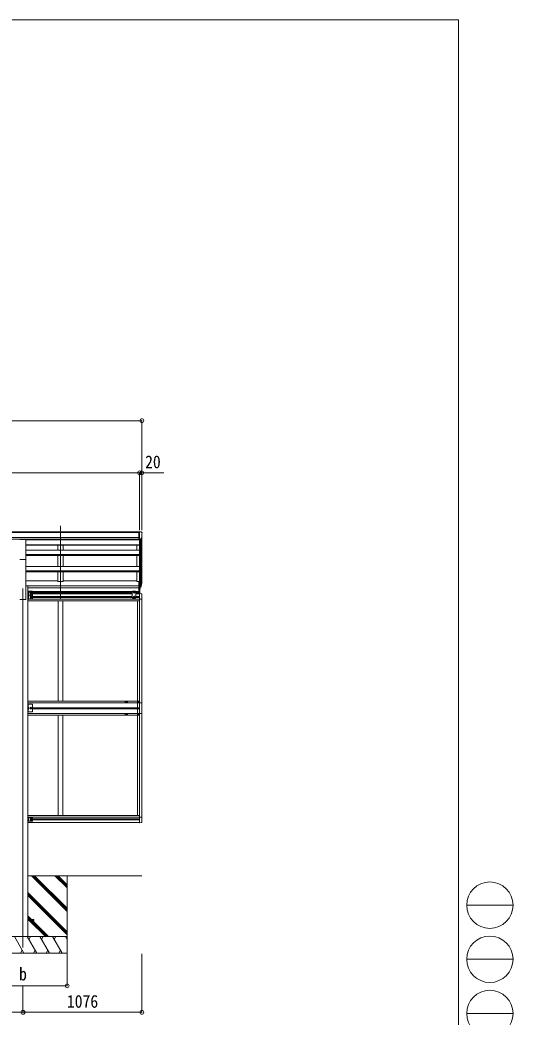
# Model space of a CAD drawing. Units: millimetres at full size, sheet at 1:35. Extents: x -9783 to 9892, y -6828 to 6752.
# Drawn here: x 5427 to 9892, y -2276 to 6752 of the extents above; entities that cross this region are included whole.
import ezdxf
from ezdxf.enums import TextEntityAlignment as Align

# ---------------------------------------------------------------- set-up
doc = ezdxf.new("R2010")
doc.units = ezdxf.units.MM
doc.header["$LTSCALE"] = 35
doc.header["$PDMODE"] = 32
doc.header["$PDSIZE"] = 35
for name, color, linetype, lineweight in [('0-0_0', 7, 'Continuous', 9), ('0-1_本体', 4, 'Continuous', 9), ('0-2_部品', 7, 'Continuous', 9), ('0-8_PARTS2', 2, 'Continuous', 9), ('0-A_寸法', 6, 'Continuous', 9), ('1-1_GLASS', 4, 'Continuous', 9), ('1-2_GLASS_SEAL', 7, 'Continuous', 9), ('1-4_DIM2', 7, 'Continuous', 9), ('F-0_240', 7, 'Continuous', 9)]:
    doc.layers.add(name, color=color, linetype=linetype, lineweight=lineweight)
doc.styles.add('ＭＳ ゴシック', font='')
doc.styles.get('ＭＳ ゴシック').set_extended_font_data('MS Gothic')

msp = doc.modelspace()

# ---------------------------------------------------------------- linework, layer by layer
at = {"layer": '0-0_0'}
for p, q in [((6530.22, -996.92), (5499.42, -996.92)), ((5854.22, -1319.38), (5531.75, -996.92)), ((5854.22, -1305.24), (5545.89, -996.92)), ((5854.22, -1291.1), (5560.04, -996.92)), ((5854.22, -1107.25), (5743.88, -996.92)), ((5854.22, -1093.11), (5758.03, -996.92)), ((5854.22, -1078.97), (5772.17, -996.92)), ((5854.22, -996.92), (5854.22, -1696.92)), ((5854.22, -1503.23), (5499.42, -1148.43)), ((5854.22, -1517.37), (5499.42, -1162.57)), ((5854.22, -1531.52), (5499.42, -1176.72)), ((5531.27, -1392.42), (5499.42, -1360.56)), ((5517.13, -1392.42), (5499.42, -1374.71)), ((5502.99, -1392.42), (5499.42, -1388.85)), ((5657.49, -1546.92), (5511.99, -1401.42)), ((5671.63, -1546.92), (5526.13, -1401.42)), ((5685.77, -1546.92), (5540.27, -1401.42)), ((5054.22, -1546.92), (5854.22, -1546.92)), ((5463.06, -1696.92), (5376.46, -1546.92)), ((5578.53, -1696.92), (5491.93, -1546.92)), ((5506.93, -1572.9), (5521.93, -1546.92)), ((5694, -1696.92), (5607.4, -1546.92)), ((5622.4, -1572.9), (5637.4, -1546.92)), ((5809.47, -1696.92), (5722.87, -1546.92)), ((5737.87, -1572.9), (5752.87, -1546.92)), ((5854.22, -1574.42), (5838.34, -1546.92)), ((5854.22, -1696.92), (5054.22, -1696.92)), ((5448.06, -1670.94), (5433.06, -1696.92)), ((5563.53, -1670.94), (5548.53, -1696.92)), ((5679, -1670.94), (5664, -1696.92)), ((5794.47, -1670.94), (5779.47, -1696.92))]:
    msp.add_line(p, q, dxfattribs=at)
at = {"layer": '0-1_本体'}
for p, q in [((6503.72, 2116.06), (1514.72, 2116.06)), ((6503.72, 2110.71), (1514.72, 2110.71)), ((6530.22, 1663.94), (6530.22, 2079.31)), ((6503.72, 2067.18), (1504.72, 2067.18)), ((6503.72, 2049.51), (1504.72, 2049.51)), ((5481.72, 2047.14), (6503.72, 2047.14)), ((5481.72, 2043.99), (6510.22, 2043.99)), ((5481.72, 2000.51), (6510.22, 2000.51)), ((5481.72, 1996.43), (6510.22, 1996.43)), ((5769.22, 2043.99), (5769.22, 2047.14)), ((5769.22, 1951.28), (5769.22, 1996.43)), ((5819.22, 2043.99), (5819.22, 2047.14)), ((5819.22, 1951.28), (5819.22, 1996.43)), ((6485.22, 2047.14), (6485.22, 2043.99)), ((6485.22, 1996.4), (6485.22, 1951.41)), ((6510.22, 2044.68), (6510.22, 1668.37)), ((6516.22, 2045.15), (6516.22, 1623.94)), ((6525.93, 2060.51), (6525.93, 1641.94)), ((5481.72, 1951.28), (6510.22, 1951.28)), ((5481.72, 1503.08), (5481.72, 1915.72)), ((5481.72, 1910.54), (6510.22, 1910.54)), ((5481.72, 1909.05), (6510.22, 1909.05)), ((5481.72, 1902.26), (6510.22, 1902.26)), ((5769.22, 1803.97), (5769.22, 1902.26)), ((5819.22, 1803.97), (5819.22, 1902.26)), ((6485.22, 1902.23), (6485.22, 1803.97)), ((5481.55, 1764.76), (6510.22, 1764.76)), ((5481.61, 1803.97), (6510.22, 1803.97)), ((5481.62, 1753.62), (6510.22, 1753.62)), ((5481.64, 1763.28), (6510.22, 1763.28)), ((5769.22, 1753.62), (5769.22, 1667.55)), ((5819.22, 1753.62), (5819.22, 1667.55)), ((6485.22, 1753.71), (6485.22, 1667.55)), ((5481.48, 1672.35), (5769.22, 1672.35)), ((5481.48, 1672.35), (5769.22, 1672.35)), ((5499.42, 1629.46), (5481.72, 1629.46)), ((5499.42, 1629.46), (5499.42, -1546.92)), ((6503.72, 1628.22), (5499.42, 1628.22)), ((6503.72, 1626.86), (5499.42, 1626.86)), ((5819.22, 1667.55), (5769.22, 1667.55)), ((6485.22, 1672.35), (5819.22, 1672.35)), ((6503.72, 1667.55), (6485.22, 1667.55)), ((6503.72, 1609.48), (5499.42, 1609.48)), ((5481.97, 1503.08), (5426.97, 1503.08))]:
    msp.add_line(p, q, dxfattribs=at)
at = {"layer": '0-2_部品'}
for p, q in [((6503.72, 2117.66), (6493.72, 2117.57)), ((6493.72, 2116.06), (6493.72, 2117.57)), ((6503.72, 2045.68), (6503.72, 2117.66)), ((6522.22, 2117.66), (6503.72, 2117.66)), ((6510.22, 2044.68), (6510.22, 2117.66)), ((6522.22, 2117.66), (6524.55, 2117.52)), ((6525.31, 2117.09), (6529.37, 2111.29)), ((6532.22, 2108.29), (6532.22, 2107.66)), ((5426.72, 2047.79), (5481.72, 2047.79)), ((5481.72, 1866.86), (5481.72, 2047.79)), ((6503.72, 2045.68), (6510.22, 2045.68)), ((6510.22, 2044.68), (6515.42, 2044.99)), ((6517.84, 2046.49), (6527.12, 2062.56)), ((5426.72, 1866.86), (5481.72, 1866.86)), ((6503.72, 1668.35), (6503.72, 1607.29)), ((6503.72, 1668.35), (6510.22, 1668.35)), ((6503.72, 1630.04), (6510.22, 1630.04)), ((6510.22, 1668.35), (6510.22, 1606.47)), ((6516.65, 1624.39), (6526.4, 1642.81)), ((6527.82, 1642.31), (6517.66, 1623.14)), ((6525.24, 1625.46), (6517.66, 1607.97)), ((6503.72, 1624.64), (6510.22, 1624.64)), ((6503.72, 1607.29), (6510.22, 1607.29)), ((6510.22, 1623.64), (6515.35, 1623.64)), ((6510.22, 1621.64), (6515.06, 1621.64)), ((6510.22, 1606.47), (6515.06, 1606.47))]:
    msp.add_line(p, q, dxfattribs=at)
at = {"layer": '0-2_部品', "color": 4}
msp.add_line((5554.02, -1392.42), (5499.22, -1392.42), dxfattribs=at)
msp.add_lwpolyline([(5554.02, -1392.42), (5554.02, -1401.42), (5499.22, -1401.42)], dxfattribs=at)
at = {"layer": '0-2_部品'}
for centre, radius, start, end in [((6524.49, 2116.52), 1, 35, 86.5), ((6330.22, 2107.66), 202, 347.09739, 0), ((6529.22, 2108.29), 3, 0, 87), ((6515.24, 2047.99), 3, 273.5, 330), ((6397, 1661.54), 133.22, 344.28698, 356.72013), ((6442.27, 1668.76), 88.05, 342.78929, 2.77608), ((6441.56, 1664.48), 89.07, 345.58812, 5.50424), ((6515.06, 1624.64), 3, 270, 330), ((6515.06, 1609.47), 3, 270, 330), ((6515.35, 1625.14), 1.5, 270, 330)]:
    msp.add_arc(centre, radius, start, end, dxfattribs=at)
at = {"layer": '0-8_PARTS2'}
for p, q in [((5794.22, 1509.28), (5794.22, 2171.81)), ((5454.22, 1603.08), (5454.22, -1646.92))]:
    msp.add_line(p, q, dxfattribs=at)
at = {"layer": '0-A_寸法'}
for p, q in [((-3533.78, 3123.57), (6530.22, 3123.57)), ((6530.22, 3123.57), (6530.22, 2133.28)), ((1498.22, 2651.44), (6510.22, 2651.44)), ((6510.22, 2651.44), (6510.22, 2133.28)), ((6510.22, 2651.44), (6530.22, 2651.44)), ((6530.22, 2651.44), (6530.22, 2133.28)), ((6530.22, 2651.44), (6730.22, 2651.44)), ((5854.22, -1993.31), (5854.22, -1704.34)), ((6530.22, -2233.29), (6530.22, -1704.34)), ((5054.22, -1993.31), (5854.22, -1993.31)), ((5454.22, -2233.29), (5454.22, -1993.31)), ((2554.22, -2233.29), (5454.22, -2233.29)), ((5454.22, -2233.29), (6530.22, -2233.29))]:
    msp.add_line(p, q, dxfattribs=at)
for p in [(6530.22, 3123.57), (6510.22, 2651.44), (6530.22, 2651.44), (5854.22, -1993.31), (5454.22, -2233.29), (6530.22, -2233.29)]:
    msp.add_point(p, dxfattribs=at)
at = {"layer": '1-1_GLASS'}
for p, q in [((5539.21, 1577.97), (6442.72, 1577.97)), ((5541.19, 1574.47), (6442.72, 1574.47)), ((5541.22, 1565.47), (6442.72, 1565.47)), ((5541.22, 1561.97), (6442.72, 1561.97)), ((6442.72, 1556.97), (5541.22, 1556.97)), ((6510.22, 1577.97), (6474.72, 1577.97)), ((6510.22, 1574.47), (6477.72, 1574.47)), ((6510.22, 1565.47), (6477.72, 1565.47)), ((6510.22, 1561.97), (6477.72, 1561.97)), ((6477.72, 1556.97), (6510.22, 1556.97)), ((6510.22, 1557.46), (6510.22, -516.53)), ((5426.72, 1503.08), (5481.72, 1503.08)), ((6510.22, 1508.47), (5499.42, 1508.47)), ((5499.42, 1492.47), (6510.22, 1492.47)), ((5541.22, 1530.97), (6442.72, 1530.97)), ((5541.22, 1521.97), (6442.72, 1521.97)), ((5774.22, 1492.97), (5774.22, 584.97)), ((5814.22, 1492.97), (5814.22, 584.97)), ((6510.22, 1530.97), (6477.72, 1530.97)), ((6477.72, 1530.97), (6510.22, 1530.97)), ((6510.22, 1521.97), (6477.72, 1521.97)), ((6477.72, 1521.97), (6510.22, 1521.97)), ((6490.22, 1492.97), (6490.22, -451.53)), ((6530.22, 1508.27), (6530.22, -467.34)), ((5774.22, 455.97), (5774.22, -451.53)), ((5814.22, 455.97), (5814.22, -451.53)), ((5499.42, -451.53), (6510.22, -451.53)), ((5499.42, -467.53), (6510.22, -467.53)), ((5499.42, -516.03), (6510.22, -516.03)), ((5541.22, -481.03), (6510.22, -481.03)), ((5541.22, -490.03), (6510.22, -490.03))]:
    msp.add_line(p, q, dxfattribs=at)
at = {"layer": '1-2_GLASS_SEAL'}
for p, q in [((5499.42, 1578.97), (5499.42, 1543.97)), ((5536.42, 1578.97), (5499.42, 1578.97)), ((5536.42, 1543.97), (5499.42, 1543.97)), ((5501.92, 1578.97), (5501.92, 1543.97)), ((5502.42, 1566.47), (5501.92, 1566.56)), ((5501.92, 1561.47), (5508.92, 1561.47)), ((5502.42, 1548.47), (5501.92, 1548.56)), ((5501.92, 1543.97), (5501.92, 1508.97)), ((5502.42, 1574.47), (5503.22, 1574.33)), ((5502.42, 1566.47), (5503.22, 1566.61)), ((5502.42, 1556.47), (5503.22, 1556.33)), ((5502.42, 1548.47), (5503.22, 1548.61)), ((5502.42, 1539.47), (5503.22, 1539.33)), ((5541.42, 1573.97), (5541.42, 1548.97)), ((5541.42, 1538.97), (5541.42, 1513.97)), ((6446.72, 1578.97), (6442.72, 1574.97)), ((6442.72, 1521.47), (6442.72, 1574.97)), ((6446.72, 1578.97), (6473.72, 1578.97)), ((6460.22, 1577.47), (6453.72, 1573.72)), ((6453.72, 1573.72), (6453.72, 1566.21)), ((6453.72, 1566.21), (6460.22, 1562.46)), ((6466.72, 1573.72), (6460.22, 1577.47)), ((6460.22, 1562.46), (6466.72, 1566.21)), ((6466.72, 1566.21), (6466.72, 1573.72)), ((6473.72, 1578.97), (6477.72, 1574.97)), ((6477.72, 1574.97), (6477.72, 1521.47)), ((6504.72, 1577.97), (6504.72, 1607.31)), ((6510.22, 1557.46), (6510.22, 1607.31)), ((6510.22, 1557.47), (6525.5, 1556.67)), ((6511.72, 1557.46), (6511.72, 1606.49)), ((6530.72, 1551.17), (6530.72, 1508.27)), ((5536.42, 1508.97), (5499.42, 1508.97)), ((5502.42, 1531.47), (5501.92, 1531.56)), ((5501.92, 1526.47), (5508.92, 1526.47)), ((5502.42, 1513.47), (5501.92, 1513.56)), ((5502.42, 1531.47), (5503.22, 1531.61)), ((5502.42, 1521.47), (5503.22, 1521.33)), ((5502.42, 1513.47), (5503.22, 1513.61)), ((6446.72, 1517.47), (6442.72, 1521.47)), ((6446.72, 1517.47), (6473.72, 1517.47)), ((6473.72, 1517.47), (6477.72, 1521.47)), ((6510.22, 1508.27), (6530.72, 1508.27)), ((5499.42, -468.03), (5499.42, -503.03)), ((5536.42, -468.03), (5499.42, -468.03)), ((5536.42, -503.03), (5499.42, -503.03)), ((5501.92, -468.03), (5501.92, -503.03)), ((5502.42, -480.53), (5501.92, -480.44)), ((5501.92, -485.53), (5508.92, -485.53)), ((5502.42, -498.53), (5501.92, -498.44)), ((5502.42, -472.53), (5503.22, -472.67)), ((5502.42, -480.53), (5503.22, -480.39)), ((5502.42, -490.53), (5503.22, -490.67)), ((5502.42, -498.53), (5503.22, -498.39)), ((5541.42, -473.03), (5541.42, -498.03)), ((6510.22, -467.34), (6530.72, -467.34)), ((6510.22, -516.54), (6525.5, -515.74)), ((6530.72, -510.24), (6530.72, -467.34))]:
    msp.add_line(p, q, dxfattribs=at)
for points in [[(5536.42, 1543.97), (5499.42, 1543.97), (5499.42, 1508.97)], [(5501.53, 1570.47), (5502.16, 1571.65), (5504.4, 1572.77)], [(5501.53, 1570.47), (5502.16, 1569.28), (5504.4, 1568.17)], [(5501.53, 1552.47), (5502.16, 1553.65), (5504.4, 1554.77)], [(5501.53, 1552.47), (5502.16, 1551.28), (5504.4, 1550.17)], [(5501.53, 1535.47), (5502.16, 1536.65), (5504.4, 1537.77)], [(5501.53, 1535.47), (5502.16, 1534.28), (5504.4, 1533.17)], [(5502.42, 1566.47), (5502.42, 1574.47), (5501.92, 1574.38), (5501.92, 1566.56)], [(5501.92, 1566.47), (5508.92, 1561.47), (5501.92, 1556.47)], [(5502.42, 1548.47), (5502.42, 1556.47), (5501.92, 1556.38), (5501.92, 1548.56)], [(5502.42, 1531.47), (5502.42, 1539.47), (5501.92, 1539.38), (5501.92, 1531.56)], [(5501.53, 1517.47), (5502.16, 1518.65), (5504.4, 1519.77)], [(5501.53, 1517.47), (5502.16, 1516.28), (5504.4, 1515.17)], [(5501.92, 1531.47), (5508.92, 1526.47), (5501.92, 1521.47)], [(5502.42, 1513.47), (5502.42, 1521.47), (5501.92, 1521.38), (5501.92, 1513.56)], [(6453.72, 1522.71), (6453.72, 1530.22), (6460.22, 1533.97)], [(6466.72, 1522.71), (6460.22, 1518.96), (6453.72, 1522.71)], [(6460.22, 1533.97), (6466.72, 1530.22), (6466.72, 1522.71)], [(5501.53, -476.53), (5502.16, -475.35), (5504.4, -474.23)], [(5501.53, -476.53), (5502.16, -477.72), (5504.4, -478.83)], [(5501.53, -494.53), (5502.16, -493.35), (5504.4, -492.23)], [(5501.53, -494.53), (5502.16, -495.72), (5504.4, -496.83)], [(5502.42, -480.53), (5502.42, -472.53), (5501.92, -472.62), (5501.92, -480.44)], [(5501.92, -480.53), (5508.92, -485.53), (5501.92, -490.53)], [(5502.42, -498.53), (5502.42, -490.53), (5501.92, -490.62), (5501.92, -498.44)]]:
    msp.add_lwpolyline(points, dxfattribs=at)
for points in [[(5524.42, 1562.46), (5517.92, 1566.21), (5517.92, 1573.72), (5524.42, 1577.47), (5530.92, 1573.72), (5530.92, 1566.21)], [(5531.42, 1518.96), (5524.92, 1522.71), (5524.92, 1530.22), (5531.42, 1533.97), (5537.92, 1530.22), (5537.92, 1522.71)], [(5531.42, -493.04), (5524.92, -489.29), (5524.92, -481.78), (5531.42, -478.03), (5537.92, -481.78), (5537.92, -489.29)]]:
    msp.add_lwpolyline(points, close=True, dxfattribs=at)
for centre, radius in [((5524.42, 1569.97), 8.5), ((5524.42, 1569.97), 7.5), ((5524.42, 1569.97), 6.5), ((5524.42, 1552.97), 4.25), ((5531.42, 1526.47), 8.5), ((6460.22, 1569.97), 8.5), ((6460.22, 1526.47), 8.5), ((6460.22, 1569.97), 7.5), ((6460.22, 1569.97), 6.5), ((5531.42, 1526.47), 7.5), ((5531.42, 1526.47), 6.5), ((6460.22, 1526.47), 7.5), ((6460.22, 1526.47), 6.5), ((5531.42, -485.53), 8.5), ((5531.42, -485.53), 7.5), ((5531.42, -485.53), 6.5)]:
    msp.add_circle(centre, radius, dxfattribs=at)
for centre, radius, start, end in [((5503.06, 1573.44), 0.9, 32.05588, 80), ((5503.06, 1567.49), 0.9, 280, 327.94412), ((5503.06, 1555.44), 0.9, 32.05588, 80), ((5503.06, 1549.49), 0.9, 280, 327.94412), ((5503.06, 1538.44), 0.9, 32.05588, 80), ((5498.32, 1570.47), 6.5, 327.94412, 32.05588), ((5498.32, 1552.47), 6.5, 327.94412, 32.05588), ((5498.32, 1535.47), 6.5, 327.94412, 32.05588), ((5524.42, 1534.97), 4.25, 353.70569, 265.23923), ((5531.42, 1561.47), 4.25, 173.70569, 85.23923), ((5536.42, 1573.97), 5, 0, 90), ((5536.42, 1548.97), 5, 270, 0), ((5536.42, 1538.97), 5, 0, 90), ((6525.22, 1551.17), 5.5, 0, 87), ((5503.06, 1532.49), 0.9, 280, 327.94412), ((5503.06, 1520.44), 0.9, 32.05588, 80), ((5503.06, 1514.49), 0.9, 280, 327.94412), ((5498.32, 1517.47), 6.5, 327.94412, 32.05588), ((5524.42, 1517.97), 4.25, 94.76077, 6.29431), ((5536.42, 1513.97), 5, 270, 0), ((5503.06, -473.56), 0.9, 32.05588, 80), ((5503.06, -479.51), 0.9, 280, 327.94412), ((5503.06, -491.56), 0.9, 32.05588, 80), ((5503.06, -497.51), 0.9, 280, 327.94412), ((5498.32, -476.53), 6.5, 327.94412, 32.05588), ((5498.32, -494.53), 6.5, 327.94412, 32.05588), ((5524.42, -477.03), 4.25, 353.70569, 265.23923), ((5524.42, -494.03), 4.25, 94.76077, 6.29431), ((5536.42, -473.03), 5, 0, 90), ((5536.42, -498.03), 5, 270, 0), ((6525.22, -510.24), 5.5, 273, 0)]:
    msp.add_arc(centre, radius, start, end, dxfattribs=at)
at = {"layer": '1-4_DIM2', "color": 4}
for p, q in [((5499.42, 584.97), (6510.22, 584.97)), ((5499.42, 569.47), (6510.22, 569.47)), ((6510.22, 471.47), (5499.42, 471.47)), ((5499.42, 455.97), (6510.22, 455.97)), ((5541.42, 524.97), (6510.22, 524.97)), ((6510.22, 515.97), (5541.42, 515.97))]:
    msp.add_line(p, q, dxfattribs=at)
at = {"layer": '1-4_DIM2'}
for p, q in [((5536.42, 555.97), (5499.42, 555.97)), ((5501.92, 555.97), (5501.92, 485.97)), ((5541.42, 490.97), (5541.42, 550.97)), ((6497.72, 578.97), (6496.72, 578.97)), ((6500.72, 577.97), (6501.72, 577.97)), ((5502.42, 525.97), (5501.92, 526.06)), ((5501.92, 525.97), (5508.92, 520.97)), ((5501.92, 520.97), (5508.92, 520.97)), ((5501.92, 515.97), (5508.92, 520.97)), ((5502.42, 507.97), (5501.92, 508.06)), ((5502.42, 533.97), (5503.22, 533.83)), ((5502.42, 525.97), (5503.22, 526.11)), ((5502.42, 515.97), (5503.22, 515.83)), ((5502.42, 507.97), (5503.22, 508.11)), ((6497.72, 461.97), (6496.72, 461.97)), ((6498.99, 520.06), (6498.17, 520.06)), ((6500.72, 462.97), (6501.72, 462.97)), ((6501.45, 520.88), (6502.27, 520.88))]:
    msp.add_line(p, q, dxfattribs=at)
for points in [[(5536.42, 485.97), (5499.42, 485.97), (5499.42, 555.97)], [(6496.72, 578.97), (6496.72, 577.97), (6497.72, 577.97)], [(6499.72, 579.97), (6499.72, 580.97), (6498.72, 580.97), (6498.72, 579.97)], [(6498.72, 576.97), (6498.72, 575.97), (6499.72, 575.97), (6499.72, 576.97)], [(6501.72, 577.97), (6501.72, 578.97), (6500.72, 578.97)], [(6510.22, 569.47), (6530.92, 569.47), (6530.92, 471.47), (6510.22, 471.47)], [(5501.53, 529.97), (5502.16, 531.15), (5504.4, 532.27)], [(5501.53, 529.97), (5502.16, 528.78), (5504.4, 527.67)], [(5501.53, 511.97), (5502.16, 513.15), (5504.4, 514.27)], [(5501.53, 511.97), (5502.16, 510.78), (5504.4, 509.67)], [(5502.42, 525.97), (5502.42, 533.97), (5501.92, 533.88), (5501.92, 526.06)], [(5502.42, 507.97), (5502.42, 515.97), (5501.92, 515.88), (5501.92, 508.06)], [(6496.72, 461.97), (6496.72, 462.97), (6497.72, 462.97)], [(6498.17, 520.06), (6498.17, 520.88), (6498.99, 520.88)], [(6498.72, 463.97), (6498.72, 464.97), (6499.72, 464.97), (6499.72, 463.97)], [(6499.72, 460.97), (6499.72, 459.97), (6498.72, 459.97), (6498.72, 460.97)], [(6499.81, 521.7), (6499.81, 522.52), (6500.63, 522.52), (6500.63, 521.7)], [(6500.63, 519.24), (6500.63, 518.42), (6499.81, 518.42), (6499.81, 519.24)], [(6501.72, 462.97), (6501.72, 461.97), (6500.72, 461.97)], [(6502.27, 520.88), (6502.27, 520.06), (6501.45, 520.06)]]:
    msp.add_lwpolyline(points, dxfattribs=at)
at = {"layer": '1-4_DIM2', "color": 4}
for points in [[(6380.22, 571.47), (6400.22, 571.47), (6400.22, 576.47), (6380.22, 576.47)], [(6380.22, 469.47), (6400.22, 469.47), (6400.22, 464.47), (6380.22, 464.47)]]:
    msp.add_lwpolyline(points, close=True, dxfattribs=at)
at = {"layer": '1-4_DIM2'}
msp.add_lwpolyline([(5516.91, 520.97), (5520.66, 514.47), (5528.17, 514.47), (5531.92, 520.97), (5528.17, 527.47), (5520.66, 527.47)], close=True, dxfattribs=at)
for centre, radius in [((6499.22, 578.47), 5.9), ((5524.42, 520.97), 8.5), ((5524.42, 520.97), 7.5), ((5524.42, 520.97), 6.5), ((5524.42, 520.97), 5.5), ((6499.22, 462.47), 5.9), ((6500.22, 520.47), 3.75)]:
    msp.add_circle(centre, radius, dxfattribs=at)
for centre, radius, start, end in [((5536.42, 550.97), 5, 0, 90), ((6497.72, 579.97), 1, 270, 0), ((6497.72, 576.97), 1, 0, 90), ((6500.72, 579.97), 1, 180, 270), ((6500.72, 576.97), 1, 90, 180), ((5503.06, 532.94), 0.9, 32.05588, 80), ((5503.06, 526.99), 0.9, 280, 327.94412), ((5503.06, 514.94), 0.9, 32.05588, 80), ((5503.06, 508.99), 0.9, 280, 327.94412), ((5498.32, 529.97), 6.5, 327.94412, 32.05588), ((5498.32, 511.97), 6.5, 327.94412, 32.05588), ((5536.42, 490.97), 5, 270, 0), ((6497.72, 463.97), 1, 270, 0), ((6497.72, 460.97), 1, 0, 90), ((6498.99, 521.7), 0.82, 270, 0), ((6498.99, 519.24), 0.82, 0, 90), ((6500.72, 463.97), 1, 180, 270), ((6500.72, 460.97), 1, 90, 180), ((6501.45, 521.7), 0.82, 180, 270), ((6501.45, 519.24), 0.82, 90, 180)]:
    msp.add_arc(centre, radius, start, end, dxfattribs=at)
at = {"layer": 'F-0_240', "color": 5}
for p, q in [((-9783.03, 6751.9), (9396.97, 6751.9)), ((9396.97, 6751.9), (9396.97, -6828.1))]:
    msp.add_line(p, q, dxfattribs=at)
at = {"layer": 'F-0_240', "color": 4}
for p, q in [((9471.77, -1263.1), (9891.77, -1263.1)), ((9471.77, -1753.1), (9891.77, -1753.1)), ((9471.77, -2243.1), (9891.77, -2243.1))]:
    msp.add_line(p, q, dxfattribs=at)
for centre in [(9681.77, -1263.1), (9681.77, -1753.1), (9681.77, -2243.1)]:
    msp.add_circle(centre, 210, dxfattribs=at)

# ---------------------------------------------------------------- texts
at = {"layer": '0-A_寸法', "color": 7, "style": 'ＭＳ ゴシック', "width": 0.9}
for s, p in [('20', (6560.22, 2658.44)), ('b', (5419.22, -1978.81)), ('1076', (5852.22, -2226.29))]:
    msp.add_text(s, height=115.5, dxfattribs=at).set_placement(p, align=Align.BOTTOM_LEFT)

doc.saveas('drawing.dxf')
